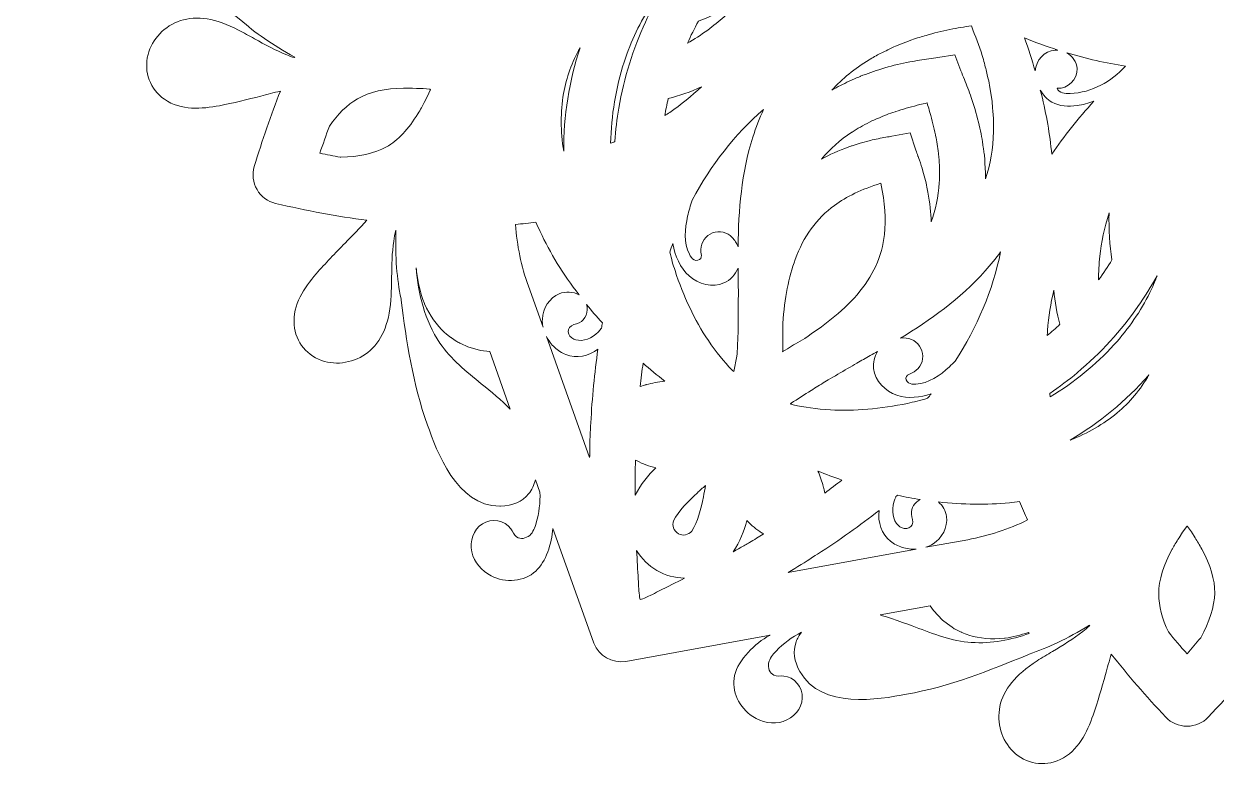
# Model space of a CAD drawing. Header units: millimetres. Extents: x -197 to 1097, y -667 to 136.
# Drawn here: x 610.6 to 808.8, y -234.6 to -111 of the extents above; entities that cross this region are included whole.
import ezdxf

# ---------------------------------------------------------------- set-up
doc = ezdxf.new("R2010")
doc.units = ezdxf.units.MM
doc.header["$MEASUREMENT"] = 0
doc.layers.add('Layer 4', color=7, linetype='Continuous')

msp = doc.modelspace()

# ---------------------------------------------------------------- linework, layer by layer
at = {"layer": 'Layer 4', "lineweight": 0}
for points, knots in [([(995.85, -46.25), (995.85, -46.25), (980.12, -27.73), (980.12, -27.73), (982.43, -29.11), (986.17, -30.16), (988.72, -29.37), (991.25, -28.59), (993, -26), (993.12, -23.36), (993.21, -21.59), (992.6, -19.74), (991.29, -18.55), (989.98, -17.35), (987.93, -16.94), (986.35, -17.75), (984.78, -18.57), (983.94, -20.68), (984.72, -22.27), (984.96, -22.76), (985.34, -23.21), (985.4, -23.75), (985.49, -24.54), (984.85, -25.27), (984.09, -25.51), (983.34, -25.76), (982.52, -25.63), (981.75, -25.44), (980.04, -25.02), (978.42, -24.29), (976.93, -23.35), (978.96, -23.37), (980.74, -22.3), (981.96, -20.24), (985.67, -13.98), (979.37, -6.57), (976.35, -3.01), (971.65, 2.53), (965.98, 7.02), (960.58, 11.16), (960.51, 11.21), (960.43, 11.26), (960.35, 11.3), (958.66, 12.84), (951.97, 17.33), (952, 17.4), (952.24, 17.31), (952.46, 17.23), (952.67, 17.15), (954.53, 16.4), (956.32, 15.41), (958.04, 14.45), (958.91, 13.97), (959.8, 13.47), (960.69, 13.01), (964.46, 11.06), (967.62, 10.55), (970.35, 11.44), (972.97, 12.3), (975.08, 14.51), (975.73, 17.09), (976.47, 19.97), (975.39, 22.89), (973, 24.52), (970.2, 26.43), (966.8, 26.13), (963.85, 25.58), (961.53, 25.15), (959.22, 24.55), (956.98, 23.98), (956.17, 23.77), (955.35, 23.56), (954.52, 23.36), (956.13, 27.41), (957.63, 31.71), (958.97, 36.15), (959.35, 37.42), (959.18, 38.81), (958.51, 39.97), (957.84, 41.14), (956.71, 41.98), (955.43, 42.28), (950.12, 43.53), (944.88, 44.49), (939.83, 45.15), (940.86, 46.26), (941.93, 47.36), (942.98, 48.43), (944.59, 50.07), (946.26, 51.78), (947.79, 53.57), (949.74, 55.85), (951.71, 58.65), (951.45, 62.03), (951.23, 64.92), (949.24, 67.3), (946.38, 68.11), (943.82, 68.83), (940.85, 68.11), (938.8, 66.27), (936.66, 64.35), (935.52, 61.36), (935.33, 57.12), (935.28, 56.12), (935.26, 55.1), (935.25, 54.11), (935.22, 52.13), (935.18, 50.09), (934.9, 48.11), (934.81, 47.5), (934.69, 46.9), (934.53, 46.28), (934.62, 49.42), (934.56, 53.61), (933.68, 57.68), (933.68, 57.77), (933.67, 57.86), (933.66, 57.95), (932.79, 64.69), (931.73, 71.85), (929.28, 78.69), (927.72, 83.07), (924.47, 92.16), (917.26, 92.16), (917.22, 92.16), (917.19, 92.16), (917.16, 92.16), (914.69, 92.13), (912.85, 91.08), (911.87, 89.21), (911.87, 89.21), (911.39, 90.54), (911.39, 90.54), (911.36, 92.17), (911.55, 93.8), (912.01, 95.36), (912.22, 96.12), (912.52, 96.9), (913.11, 97.43), (913.7, 97.95), (914.66, 98.15), (915.29, 97.68), (915.73, 97.36), (915.93, 96.8), (916.24, 96.35), (917.22, 94.87), (919.47, 94.55), (920.97, 95.51), (922.46, 96.46), (923.12, 98.45), (922.74, 100.18), (922.37, 101.91), (921.07, 103.36), (919.49, 104.17), (917.14, 105.38), (914.03, 105.16), (912.09, 103.37), (910.45, 101.85), (909.51, 98.97), (909.27, 96.49), (909.27, 96.49), (903.13, 113.69), (903.13, 113.69), (903.13, 113.69), (902.51, 115.43), (902.51, 115.43), (901.68, 117.54), (899.51, 118.78), (897.22, 118.44), (897.22, 118.44), (873.25, 114.07), (873.25, 114.07), (875.61, 115.36), (878.45, 118.11), (879.05, 120.74), (879.63, 123.32), (878.27, 126.12), (876.04, 127.55), (874.55, 128.51), (872.65, 128.91), (870.96, 128.38), (869.27, 127.84), (867.88, 126.27), (867.8, 124.5), (867.72, 122.73), (869.12, 120.94), (870.89, 120.82), (871.44, 120.79), (872.02, 120.89), (872.52, 120.67), (873.25, 120.36), (873.55, 119.43), (873.39, 118.66), (873.23, 117.88), (872.7, 117.24), (872.15, 116.67), (870.71, 115.17), (868.98, 114), (867.09, 113.12), (867.55, 113.7), (867.9, 114.34), (868.1, 115.01), (868.54, 116.49), (868.3, 118.07), (867.38, 119.69), (863.81, 126.04), (854.25, 124.3), (849.65, 123.46), (842.51, 122.15), (835.78, 119.49), (829.5, 116.88), (829.42, 116.84), (829.34, 116.8), (829.27, 116.76), (826.4, 115.84), (823.47, 114.47), (820.09, 112.48), (820.04, 112.55), (819.99, 112.62), (819.94, 112.69), (820.09, 112.81), (820.22, 112.92), (820.36, 113.03), (821.93, 114.27), (823.69, 115.32), (825.38, 116.33), (826.23, 116.84), (827.1, 117.36), (827.95, 117.91), (831.52, 120.2), (833.55, 122.67), (834.14, 125.49), (834.7, 128.18), (833.84, 131.12), (831.94, 132.97), (829.81, 135.05), (826.75, 135.58), (824.14, 134.32), (821.08, 132.86), (819.64, 129.76), (818.64, 126.92), (817.86, 124.7), (817.21, 122.4), (816.59, 120.18), (816.39, 119.44), (816.18, 118.68), (815.96, 117.92), (813.36, 121.19), (810.5, 124.47), (807.46, 127.71), (806.56, 128.67), (805.27, 129.23), (803.92, 129.23), (802.58, 129.23), (801.29, 128.67), (800.39, 127.71), (796.54, 123.61), (793.01, 119.45), (789.87, 115.33), (789.34, 116.97), (788.88, 118.64), (788.42, 120.27), (787.8, 122.49), (787.16, 124.79), (786.38, 127.01), (785.37, 129.85), (783.94, 132.95), (780.88, 134.41), (778.27, 135.67), (775.21, 135.14), (773.08, 133.06), (771.18, 131.21), (770.31, 128.27), (770.88, 125.57), (771.47, 122.76), (773.49, 120.28), (777.07, 118), (777.92, 117.45), (778.79, 116.93), (779.64, 116.42), (781.33, 115.4), (783.09, 114.35), (784.66, 113.12), (785.13, 112.75), (785.59, 112.34), (786.05, 111.9), (782.17, 114.28), (778.94, 115.83), (775.75, 116.85), (775.68, 116.89), (775.6, 116.93), (775.52, 116.97), (769.24, 119.58), (762.51, 122.24), (755.37, 123.55), (750.77, 124.39), (741.21, 126.13), (737.64, 119.78), (736.36, 117.52), (736.4, 115.32), (737.69, 113.5), (737.69, 113.5), (736.57, 113.71), (736.57, 113.71), (735.13, 114.5), (733.81, 115.48), (732.66, 116.67), (732.11, 117.24), (731.59, 117.88), (731.43, 118.66), (731.27, 119.43), (731.57, 120.36), (732.3, 120.67), (732.8, 120.89), (733.38, 120.79), (733.92, 120.82), (735.69, 120.94), (737.1, 122.73), (737.02, 124.5), (736.94, 126.27), (735.55, 127.84), (733.86, 128.38), (732.17, 128.91), (730.27, 128.51), (728.78, 127.55), (726.55, 126.12), (725.19, 123.32), (725.77, 120.74), (726.27, 118.55), (728.31, 116.29), (730.34, 114.84), (730.34, 114.84), (712.39, 118.12), (712.39, 118.12), (712.39, 118.12), (710.58, 118.45), (710.58, 118.45), (708.33, 118.79), (706.17, 117.53), (705.33, 115.38), (705.33, 115.38), (697.08, 92.29), (697.08, 92.29), (697.08, 92.35), (697.09, 92.4), (697.09, 92.45), (697.15, 95.15), (696.19, 98.98), (694.21, 100.81), (692.27, 102.61), (689.15, 102.83), (686.8, 101.62), (685.23, 100.8), (683.93, 99.36), (683.55, 97.62), (683.17, 95.89), (683.84, 93.91), (685.33, 92.95), (686.82, 91.99), (689.07, 92.32), (690.06, 93.79), (690.36, 94.25), (690.56, 94.8), (691, 95.13), (691.64, 95.6), (692.59, 95.4), (693.18, 94.87), (693.77, 94.34), (694.07, 93.57), (694.29, 92.81), (694.93, 90.59), (695.04, 88.25), (694.75, 85.95), (694.55, 86.79), (694.22, 87.55), (693.76, 88.19), (692.71, 89.64), (691.03, 90.42), (688.9, 90.44), (688.87, 90.44), (688.84, 90.44), (688.81, 90.44), (681.59, 90.44), (678.34, 81.35), (676.78, 76.97), (674.34, 70.13), (673.28, 62.97), (672.4, 56.22), (672.39, 56.13), (672.39, 56.05), (672.39, 55.96), (671.73, 52.93), (671.45, 49.61), (671.51, 45.56), (671.51, 45.56), (671.31, 45.54), (671.31, 45.54), (671.25, 45.84), (671.2, 46.12), (671.16, 46.39), (670.88, 48.36), (670.85, 50.41), (670.82, 52.39), (670.8, 53.37), (670.78, 54.39), (670.74, 55.4), (670.54, 59.64), (669.41, 62.63), (667.27, 64.55), (665.22, 66.38), (662.24, 67.11), (659.68, 66.39), (656.82, 65.58), (654.83, 63.19), (654.61, 60.31), (654.35, 56.92), (656.32, 54.13), (658.27, 51.84), (659.81, 50.05), (661.47, 48.35), (663.08, 46.71), (663.72, 46.06), (664.37, 45.39), (665.02, 44.72), (660.89, 44.09), (656.65, 43.28), (652.42, 42.28), (651.13, 41.98), (650.01, 41.14), (649.34, 39.98), (648.67, 38.81), (648.5, 37.42), (648.88, 36.15), (650.48, 30.85), (652.29, 25.78), (654.26, 21.06), (652.47, 21.44), (650.67, 21.9), (648.92, 22.35), (646.69, 22.92), (644.38, 23.51), (642.06, 23.95), (639.11, 24.5), (635.71, 24.8), (632.91, 22.89), (630.52, 21.25), (629.44, 18.33), (630.18, 15.45), (630.83, 12.88), (632.94, 10.66), (635.56, 9.81), (638.29, 8.91), (641.45, 9.43), (645.22, 11.37), (646.11, 11.84), (647, 12.33), (647.86, 12.81), (649.59, 13.77), (651.38, 14.77), (653.24, 15.51), (653.8, 15.74), (654.38, 15.93), (654.99, 16.1), (650.99, 13.93), (648.03, 11.91), (645.56, 9.66), (645.48, 9.62), (645.41, 9.57), (645.34, 9.52), (639.93, 5.39), (634.26, 0.89), (629.56, -4.64), (626.54, -8.2), (620.24, -15.61), (623.96, -21.88), (624.92, -23.51), (626.19, -24.51), (627.72, -24.86), (628.49, -25.03), (629.32, -25.03), (630.18, -24.85), (630.18, -24.85), (629.19, -26.01), (629.19, -26.01), (627.75, -26.9), (626.19, -27.59), (624.54, -28), (623.78, -28.19), (622.95, -28.31), (622.2, -28.07), (621.45, -27.82), (620.8, -27.09), (620.89, -26.31), (620.95, -25.76), (621.33, -25.32), (621.57, -24.83), (622.36, -23.23), (621.52, -21.12), (619.94, -20.31), (618.36, -19.49), (616.31, -19.91), (615, -21.1), (613.69, -22.3), (613.09, -24.15), (613.17, -25.92), (613.3, -28.56), (615.04, -31.15), (617.57, -31.93), (619.74, -32.6), (622.78, -31.93), (625.06, -30.87), (625.06, -30.87), (613.19, -44.85), (613.19, -44.85), (613.19, -44.85), (612, -46.25), (612, -46.25), (610.58, -48.03), (610.59, -50.53), (612.03, -52.33), (612.03, -52.33), (627.91, -71.03), (627.91, -71.03), (627.85, -70.99), (627.79, -70.95), (627.72, -70.91), (625.42, -69.51), (621.62, -68.43), (619.05, -69.23), (616.52, -70.01), (614.77, -72.6), (614.65, -75.24), (614.56, -77.01), (615.17, -78.86), (616.48, -80.05), (617.79, -81.25), (619.84, -81.66), (621.41, -80.85), (622.99, -80.03), (623.83, -77.92), (623.05, -76.33), (622.81, -75.84), (622.43, -75.39), (622.37, -74.85), (622.28, -74.06), (622.92, -73.33), (623.68, -73.09), (624.43, -72.84), (625.25, -72.97), (626.02, -73.16), (628.13, -73.68), (630.1, -74.67), (631.86, -75.95), (631.26, -75.76), (630.65, -75.65), (630.04, -75.65), (628.59, -75.62), (626.54, -76.15), (625, -78.75), (621.29, -85.02), (627.58, -92.43), (630.61, -95.99), (635.31, -101.53), (640.98, -106.02), (646.38, -110.15), (646.45, -110.21), (646.52, -110.25), (646.6, -110.3), (648.98, -112.45), (651.86, -114.44), (655.6, -116.5), (655.59, -116.53), (655.57, -116.56), (655.56, -116.59), (655.12, -116.46), (654.69, -116.31), (654.28, -116.14), (652.43, -115.4), (650.64, -114.41), (648.91, -113.45), (648.05, -112.97), (647.16, -112.47), (646.26, -112.01), (642.5, -110.06), (639.34, -109.55), (636.61, -110.44), (633.99, -111.3), (631.88, -113.51), (631.22, -116.09), (630.49, -118.97), (631.56, -121.88), (633.95, -123.52), (636.75, -125.43), (640.15, -125.13), (643.11, -124.58), (645.43, -124.15), (647.74, -123.55), (649.97, -122.98), (651.04, -122.71), (652.13, -122.42), (653.22, -122.16), (651.65, -126.14), (650.2, -130.35), (648.88, -134.7), (648.5, -135.97), (648.67, -137.36), (649.34, -138.52), (650.01, -139.69), (651.13, -140.53), (652.42, -140.83), (657.58, -142.04), (662.67, -142.98), (667.59, -143.64), (666.42, -144.93), (665.18, -146.2), (663.98, -147.43), (662.37, -149.07), (660.7, -150.77), (659.17, -152.56), (657.21, -154.85), (655.25, -157.64), (655.51, -161.03), (655.73, -163.91), (657.72, -166.3), (660.58, -167.11), (663.13, -167.83), (666.11, -167.1), (668.16, -165.27), (670.3, -163.35), (671.43, -160.36), (671.63, -156.12), (671.68, -155.11), (671.69, -154.09), (671.71, -153.11), (671.74, -151.13), (671.77, -149.08), (672.06, -147.11), (672.14, -146.51), (672.26, -145.91), (672.42, -145.29), (672.3, -149.84), (672.57, -153.41), (673.28, -156.68), (673.28, -156.77), (673.28, -156.86), (673.29, -156.94), (674.17, -163.69), (675.23, -170.85), (677.67, -177.69), (679.24, -182.07), (682.48, -191.16), (689.7, -191.16), (689.73, -191.16), (689.76, -191.16), (689.8, -191.16), (691.81, -191.14), (693.43, -190.43), (694.48, -189.13), (695.01, -188.47), (695.4, -187.67), (695.62, -186.77), (695.62, -186.77), (696.37, -188.84), (696.37, -188.84), (696.42, -190.57), (696.24, -192.3), (695.76, -193.96), (695.55, -194.72), (695.25, -195.5), (694.66, -196.03), (694.07, -196.55), (693.11, -196.75), (692.48, -196.28), (692.04, -195.96), (691.84, -195.4), (691.53, -194.95), (690.55, -193.47), (688.3, -193.15), (686.8, -194.11), (685.31, -195.06), (684.65, -197.04), (685.02, -198.78), (685.4, -200.51), (686.7, -201.96), (688.28, -202.77), (690.63, -203.98), (693.74, -203.76), (695.68, -201.97), (697.37, -200.41), (698.31, -197.4), (698.52, -194.87), (698.52, -194.87), (704.72, -212.24), (704.72, -212.24), (704.72, -212.24), (705.34, -213.98), (705.34, -213.98), (706.18, -216.1), (708.34, -217.34), (710.63, -216.99), (710.63, -216.99), (734.63, -212.61), (734.63, -212.61), (734.59, -212.63), (734.56, -212.65), (734.52, -212.66), (732.16, -213.96), (729.32, -216.71), (728.72, -219.34), (728.14, -221.92), (729.5, -224.72), (731.73, -226.15), (733.22, -227.11), (735.12, -227.51), (736.81, -226.97), (738.5, -226.44), (739.89, -224.87), (739.97, -223.1), (740.05, -221.33), (738.65, -219.54), (736.88, -219.42), (736.33, -219.39), (735.75, -219.49), (735.25, -219.27), (734.52, -218.96), (734.22, -218.03), (734.38, -217.26), (734.54, -216.48), (735.07, -215.84), (735.61, -215.27), (736.84, -213.99), (738.28, -212.95), (739.85, -212.13), (739.46, -212.63), (739.15, -213.17), (738.95, -213.74), (738.39, -215.3), (738.6, -216.96), (739.58, -218.69), (743.15, -225.04), (752.71, -223.29), (757.31, -222.46), (764.45, -221.15), (771.18, -218.49), (777.46, -215.88), (777.54, -215.84), (777.62, -215.8), (777.69, -215.76), (780.79, -214.76), (783.99, -213.23), (787.71, -210.97), (787.73, -210.99), (787.74, -211.01), (787.75, -211.03), (787.37, -211.39), (786.99, -211.72), (786.6, -212.03), (785.03, -213.26), (783.27, -214.31), (781.57, -215.33), (780.73, -215.84), (779.85, -216.36), (779, -216.9), (775.43, -219.19), (773.41, -221.67), (772.82, -224.48), (772.25, -227.18), (773.11, -230.12), (775.02, -231.97), (777.15, -234.04), (780.21, -234.57), (782.82, -233.32), (785.87, -231.85), (787.31, -228.76), (788.31, -225.92), (789.1, -223.7), (789.74, -221.4), (790.36, -219.18), (790.67, -218.06), (791, -216.91), (791.33, -215.77), (794.09, -219.27), (797.13, -222.79), (800.38, -226.26), (801.29, -227.22), (802.58, -227.77), (803.92, -227.77), (805.27, -227.77), (806.56, -227.22), (807.46, -226.26), (811.01, -222.48), (814.29, -218.64), (817.25, -214.83), (817.71, -216.31), (818.13, -217.81), (818.53, -219.27), (819.15, -221.49), (819.8, -223.79), (820.58, -226.01), (821.58, -228.84), (823.02, -231.94), (826.08, -233.41), (827.02, -233.86), (828.02, -234.08), (829.01, -234.08), (830.77, -234.08), (832.52, -233.39), (833.88, -232.06), (835.78, -230.21), (836.64, -227.27), (836.08, -224.57), (835.49, -221.76), (833.46, -219.28), (829.89, -216.99), (829.04, -216.45), (828.17, -215.93), (827.32, -215.42), (825.62, -214.4), (823.87, -213.35), (822.3, -212.12), (821.81, -211.74), (821.35, -211.33), (820.89, -210.88), (823.57, -212.53), (827.24, -214.57), (831.2, -215.84), (831.28, -215.89), (831.36, -215.93), (831.44, -215.96), (837.72, -218.58), (844.44, -221.24), (851.59, -222.54), (856.18, -223.38), (865.75, -225.13), (869.32, -218.78), (870.27, -217.09), (870.49, -215.46), (869.98, -213.93), (869.73, -213.16), (869.28, -212.43), (868.67, -211.78), (868.67, -211.78), (871.01, -212.21), (871.01, -212.21), (872.52, -213.02), (873.91, -214.03), (875.11, -215.27), (875.65, -215.84), (876.18, -216.48), (876.34, -217.26), (876.5, -218.03), (876.2, -218.96), (875.47, -219.27), (874.97, -219.49), (874.39, -219.39), (873.85, -219.42), (872.07, -219.54), (870.67, -221.33), (870.75, -223.1), (870.83, -224.87), (872.22, -226.44), (873.91, -226.97), (875.6, -227.51), (877.5, -227.11), (878.99, -226.15), (881.22, -224.72), (882.58, -221.92), (882, -219.34), (881.49, -217.11), (879.37, -214.8), (877.3, -213.35), (877.3, -213.35), (895.46, -216.67), (895.46, -216.67), (895.46, -216.67), (897.27, -217), (897.27, -217), (899.52, -217.33), (901.68, -216.08), (902.52, -213.93), (902.52, -213.93), (910.68, -191.08), (910.68, -191.08), (910.63, -193.78), (911.59, -197.59), (913.56, -199.41), (915.5, -201.21), (918.61, -201.43), (920.97, -200.22), (922.54, -199.4), (923.84, -197.96), (924.22, -196.22), (924.6, -194.49), (923.93, -192.51), (922.44, -191.55), (920.95, -190.59), (918.7, -190.92), (917.71, -192.39), (917.41, -192.85), (917.21, -193.4), (916.77, -193.73), (916.13, -194.2), (915.18, -194), (914.59, -193.47), (914, -192.94), (913.7, -192.17), (913.48, -191.41), (913.04, -189.87), (912.85, -188.28), (912.87, -186.68), (913.87, -188.42), (915.66, -189.41), (918.05, -189.44), (918.08, -189.44), (918.12, -189.44), (918.15, -189.44), (925.36, -189.44), (928.61, -180.34), (930.18, -175.96), (932.62, -169.12), (933.68, -161.97), (934.55, -155.22), (934.57, -155.13), (934.57, -155.05), (934.57, -154.96), (935.24, -151.85), (935.52, -148.41), (935.44, -144.2), (935.48, -144.19), (935.53, -144.19), (935.57, -144.18), (935.66, -144.6), (935.74, -144.99), (935.79, -145.38), (936.08, -147.36), (936.11, -149.4), (936.14, -151.38), (936.16, -152.37), (936.17, -153.39), (936.22, -154.4), (936.42, -158.63), (937.55, -161.63), (939.69, -163.54), (941.74, -165.38), (944.72, -166.1), (947.27, -165.38), (950.13, -164.58), (952.12, -162.19), (952.34, -159.3), (952.6, -155.92), (950.64, -153.13), (948.68, -150.84), (947.15, -149.05), (945.48, -147.35), (943.87, -145.7), (943.15, -144.96), (942.41, -144.21), (941.68, -143.44), (946.14, -142.8), (950.76, -141.93), (955.43, -140.83), (956.72, -140.53), (957.84, -139.69), (958.51, -138.52), (959.18, -137.36), (959.35, -135.97), (958.97, -134.7), (957.45, -129.67), (955.74, -124.84), (953.88, -120.32), (955.28, -120.64), (956.67, -121), (958.03, -121.35), (960.27, -121.92), (962.57, -122.51), (964.89, -122.94), (967.85, -123.49), (971.25, -123.8), (974.05, -121.88), (976.44, -120.25), (977.51, -117.33), (976.78, -114.45), (976.13, -111.88), (974.01, -109.66), (971.39, -108.8), (968.67, -107.91), (965.51, -108.42), (961.74, -110.37), (960.84, -110.84), (959.95, -111.33), (959.09, -111.81), (957.36, -112.77), (955.57, -113.77), (953.72, -114.51), (953.16, -114.73), (952.57, -114.93), (951.95, -115.1), (955.92, -112.95), (958.95, -110.89), (961.4, -108.66), (961.48, -108.62), (961.55, -108.57), (961.62, -108.52), (967.02, -104.39), (972.69, -99.89), (977.39, -94.36), (980.42, -90.8), (986.71, -83.39), (983, -77.12), (981.66, -74.86), (979.66, -73.8), (977.37, -74.05), (977.37, -74.05), (978.66, -72.54), (978.66, -72.54), (980.08, -71.67), (981.61, -71), (983.23, -70.6), (983.99, -70.41), (984.82, -70.29), (985.57, -70.53), (986.32, -70.78), (986.97, -71.51), (986.88, -72.29), (986.82, -72.84), (986.44, -73.28), (986.2, -73.77), (985.41, -75.37), (986.25, -77.48), (987.83, -78.29), (989.41, -79.11), (991.46, -78.69), (992.77, -77.5), (994.08, -76.3), (994.68, -74.45), (994.6, -72.68), (994.47, -70.04), (992.72, -67.45), (990.2, -66.67), (988.05, -66.01), (985.04, -66.65), (982.77, -67.7), (982.77, -67.7), (994.66, -53.7), (994.66, -53.7), (994.66, -53.7), (995.85, -52.3), (995.85, -52.3), (997.27, -50.52), (997.27, -48.03), (995.85, -46.25)], [0, 0, 0, 0, 1, 1, 1, 2, 2, 2, 3, 3, 3, 4, 4, 4, 5, 5, 5, 6, 6, 6, 7, 7, 7, 8, 8, 8, 9, 9, 9, 10, 10, 10, 11, 11, 11, 12, 12, 12, 13, 13, 13, 14, 14, 14, 15, 15, 15, 16, 16, 16, 17, 17, 17, 18, 18, 18, 19, 19, 19, 20, 20, 20, 21, 21, 21, 22, 22, 22, 23, 23, 23, 24, 24, 24, 25, 25, 25, 26, 26, 26, 27, 27, 27, 28, 28, 28, 29, 29, 29, 30, 30, 30, 31, 31, 31, 32, 32, 32, 33, 33, 33, 34, 34, 34, 35, 35, 35, 36, 36, 36, 37, 37, 37, 38, 38, 38, 39, 39, 39, 40, 40, 40, 41, 41, 41, 42, 42, 42, 43, 43, 43, 44, 44, 44, 45, 45, 45, 46, 46, 46, 47, 47, 47, 48, 48, 48, 49, 49, 49, 50, 50, 50, 51, 51, 51, 52, 52, 52, 53, 53, 53, 54, 54, 54, 55, 55, 55, 56, 56, 56, 57, 57, 57, 58, 58, 58, 59, 59, 59, 60, 60, 60, 61, 61, 61, 62, 62, 62, 63, 63, 63, 64, 64, 64, 65, 65, 65, 66, 66, 66, 67, 67, 67, 68, 68, 68, 69, 69, 69, 70, 70, 70, 71, 71, 71, 72, 72, 72, 73, 73, 73, 74, 74, 74, 75, 75, 75, 76, 76, 76, 77, 77, 77, 78, 78, 78, 79, 79, 79, 80, 80, 80, 81, 81, 81, 82, 82, 82, 83, 83, 83, 84, 84, 84, 85, 85, 85, 86, 86, 86, 87, 87, 87, 88, 88, 88, 89, 89, 89, 90, 90, 90, 91, 91, 91, 92, 92, 92, 93, 93, 93, 94, 94, 94, 95, 95, 95, 96, 96, 96, 97, 97, 97, 98, 98, 98, 99, 99, 99, 100, 100, 100, 101, 101, 101, 102, 102, 102, 103, 103, 103, 104, 104, 104, 105, 105, 105, 106, 106, 106, 107, 107, 107, 108, 108, 108, 109, 109, 109, 110, 110, 110, 111, 111, 111, 112, 112, 112, 113, 113, 113, 114, 114, 114, 115, 115, 115, 116, 116, 116, 117, 117, 117, 118, 118, 118, 119, 119, 119, 120, 120, 120, 121, 121, 121, 122, 122, 122, 123, 123, 123, 124, 124, 124, 125, 125, 125, 126, 126, 126, 127, 127, 127, 128, 128, 128, 129, 129, 129, 130, 130, 130, 131, 131, 131, 132, 132, 132, 133, 133, 133, 134, 134, 134, 135, 135, 135, 136, 136, 136, 137, 137, 137, 138, 138, 138, 139, 139, 139, 140, 140, 140, 141, 141, 141, 142, 142, 142, 143, 143, 143, 144, 144, 144, 145, 145, 145, 146, 146, 146, 147, 147, 147, 148, 148, 148, 149, 149, 149, 150, 150, 150, 151, 151, 151, 152, 152, 152, 153, 153, 153, 154, 154, 154, 155, 155, 155, 156, 156, 156, 157, 157, 157, 158, 158, 158, 159, 159, 159, 160, 160, 160, 161, 161, 161, 162, 162, 162, 163, 163, 163, 164, 164, 164, 165, 165, 165, 166, 166, 166, 167, 167, 167, 168, 168, 168, 169, 169, 169, 170, 170, 170, 171, 171, 171, 172, 172, 172, 173, 173, 173, 174, 174, 174, 175, 175, 175, 176, 176, 176, 177, 177, 177, 178, 178, 178, 179, 179, 179, 180, 180, 180, 181, 181, 181, 182, 182, 182, 183, 183, 183, 184, 184, 184, 185, 185, 185, 186, 186, 186, 187, 187, 187, 188, 188, 188, 189, 189, 189, 190, 190, 190, 191, 191, 191, 192, 192, 192, 193, 193, 193, 194, 194, 194, 195, 195, 195, 196, 196, 196, 197, 197, 197, 198, 198, 198, 199, 199, 199, 200, 200, 200, 201, 201, 201, 202, 202, 202, 203, 203, 203, 204, 204, 204, 205, 205, 205, 206, 206, 206, 207, 207, 207, 208, 208, 208, 209, 209, 209, 210, 210, 210, 211, 211, 211, 212, 212, 212, 213, 213, 213, 214, 214, 214, 215, 215, 215, 216, 216, 216, 217, 217, 217, 218, 218, 218, 219, 219, 219, 220, 220, 220, 221, 221, 221, 222, 222, 222, 223, 223, 223, 224, 224, 224, 225, 225, 225, 226, 226, 226, 227, 227, 227, 228, 228, 228, 229, 229, 229, 230, 230, 230, 231, 231, 231, 232, 232, 232, 233, 233, 233, 234, 234, 234, 235, 235, 235, 236, 236, 236, 237, 237, 237, 238, 238, 238, 239, 239, 239, 240, 240, 240, 241, 241, 241, 242, 242, 242, 243, 243, 243, 244, 244, 244, 245, 245, 245, 246, 246, 246, 247, 247, 247, 248, 248, 248, 249, 249, 249, 250, 250, 250, 251, 251, 251, 252, 252, 252, 253, 253, 253, 254, 254, 254, 255, 255, 255, 256, 256, 256, 257, 257, 257, 258, 258, 258, 259, 259, 259, 260, 260, 260, 261, 261, 261, 262, 262, 262, 263, 263, 263, 264, 264, 264, 265, 265, 265, 266, 266, 266, 267, 267, 267, 268, 268, 268, 269, 269, 269, 270, 270, 270, 271, 271, 271, 272, 272, 272, 273, 273, 273, 274, 274, 274, 275, 275, 275, 276, 276, 276, 277, 277, 277, 278, 278, 278, 279, 279, 279, 280, 280, 280, 281, 281, 281, 282, 282, 282, 283, 283, 283, 284, 284, 284, 285, 285, 285, 286, 286, 286, 287, 287, 287, 288, 288, 288, 289, 289, 289, 290, 290, 290, 291, 291, 291, 292, 292, 292, 293, 293, 293, 294, 294, 294, 295, 295, 295, 296, 296, 296, 297, 297, 297, 298, 298, 298, 299, 299, 299, 300, 300, 300, 301, 301, 301, 302, 302, 302, 303, 303, 303, 304, 304, 304, 305, 305, 305, 306, 306, 306, 307, 307, 307, 308, 308, 308, 309, 309, 309, 310, 310, 310, 311, 311, 311, 312, 312, 312, 313, 313, 313, 314, 314, 314, 315, 315, 315, 316, 316, 316, 317, 317, 317, 318, 318, 318, 319, 319, 319, 320, 320, 320, 321, 321, 321, 322, 322, 322, 323, 323, 323, 324, 324, 324, 325, 325, 325, 326, 326, 326, 327, 327, 327, 328, 328, 328, 329, 329, 329, 330, 330, 330, 331, 331, 331, 332, 332, 332, 333, 333, 333, 334, 334, 334, 335, 335, 335, 336, 336, 336, 337, 337, 337, 338, 338, 338, 339, 339, 339, 340, 340, 340, 341, 341, 341, 342, 342, 342, 343, 343, 343, 344, 344, 344, 345, 345, 345, 346, 346, 346, 347, 347, 347, 348, 348, 348, 349, 349, 349, 350, 350, 350, 350]), ([(709.46, -124.97), (709.16, -126.76), (708.94, -128.64), (708.81, -130.56), (708.58, -130.66), (708.35, -130.75), (708.12, -130.84), (708.21, -126.23), (708.98, -121.58), (710.36, -117.34), (710.36, -117.34), (710.36, -117.34), (710.36, -117.34), (711.5, -113.82), (713.03, -110.61), (714.92, -107.79), (715.45, -106.98), (716.04, -106.19), (716.72, -105.36), (715.68, -107.12), (714.73, -108.91), (713.9, -110.71), (711.83, -115.13), (710.34, -119.93), (709.46, -124.97)], [0, 0, 0, 0, 1, 1, 1, 2, 2, 2, 3, 3, 3, 4, 4, 4, 5, 5, 5, 6, 6, 6, 7, 7, 7, 8, 8, 8, 8]), ([(720.88, -114.19), (721.44, -112.96), (722.05, -111.74), (722.7, -110.55), (724.97, -109.68), (727.28, -108.54), (729.58, -107.16), (727.87, -109.05), (726.11, -110.65), (724.26, -112), (723.13, -112.82), (722, -113.55), (720.88, -114.19)], [0, 0, 0, 0, 1, 1, 1, 2, 2, 2, 3, 3, 3, 4, 4, 4, 4]), ([(771.75, -128.58), (771.75, -128.58), (771.74, -128.9), (771.74, -128.9), (771.68, -131.68), (771.24, -134.32), (770.43, -136.77), (770.44, -135.66), (770.36, -134.59), (770.29, -133.55), (770.29, -133.55), (770.29, -133.55), (770.29, -133.55), (770.29, -133.55), (770.24, -132.8), (770.24, -132.8), (770.24, -132.8), (770.21, -132.56), (770.21, -132.56), (770.16, -132.25), (770.12, -131.95), (770.07, -131.62), (770.07, -131.62), (770.05, -131.51), (770.05, -131.51), (769.88, -130.33), (769.7, -129.11), (769.37, -127.84), (769.07, -126.38), (768.64, -125.04), (768.21, -123.73), (768.21, -123.73), (768.04, -123.21), (768.04, -123.21), (767.71, -122.15), (767.3, -121.17), (766.91, -120.2), (766.71, -119.73), (766.52, -119.26), (766.34, -118.79), (766.34, -118.79), (765.33, -116.13), (765.33, -116.13), (765.33, -116.13), (762.52, -116.58), (762.52, -116.58), (762.04, -116.65), (761.55, -116.72), (760.99, -116.8), (759.97, -116.93), (758.92, -117.08), (757.85, -117.31), (757.85, -117.31), (757.3, -117.42), (757.3, -117.42), (755.97, -117.7), (754.58, -117.99), (753.17, -118.46), (751.9, -118.81), (750.75, -119.26), (749.64, -119.7), (749.64, -119.7), (749.58, -119.73), (749.58, -119.73), (749.27, -119.85), (748.96, -119.97), (748.65, -120.09), (748.65, -120.09), (747.74, -120.52), (747.74, -120.52), (746.79, -120.98), (745.82, -121.45), (744.89, -122), (746.61, -120.1), (748.68, -118.41), (751.07, -116.98), (751.07, -116.98), (751.27, -116.85), (751.27, -116.85), (751.92, -116.46), (752.54, -116.08), (753.18, -115.79), (753.5, -115.64), (753.81, -115.49), (754.17, -115.31), (754.65, -115.07), (755.11, -114.84), (755.47, -114.69), (755.47, -114.69), (758.19, -113.64), (758.19, -113.64), (758.54, -113.49), (759, -113.36), (759.48, -113.22), (759.85, -113.12), (760.21, -113.02), (760.58, -112.9), (761.81, -112.49), (763.11, -112.2), (764.51, -111.89), (765.77, -111.67), (766.95, -111.48), (768.08, -111.31), (768.75, -113), (769.36, -114.66), (769.88, -116.23), (770.17, -117.2), (770.37, -117.94), (770.52, -118.64), (770.59, -119.01), (770.69, -119.37), (770.78, -119.74), (770.91, -120.23), (771.02, -120.69), (771.09, -121.19), (771.09, -121.19), (771.51, -123.87), (771.51, -123.87), (771.58, -124.34), (771.61, -124.86), (771.64, -125.42), (771.66, -125.77), (771.69, -126.13), (771.73, -126.57), (771.79, -127.16), (771.77, -127.85), (771.75, -128.58)], [0, 0, 0, 0, 1, 1, 1, 2, 2, 2, 3, 3, 3, 4, 4, 4, 5, 5, 5, 6, 6, 6, 7, 7, 7, 8, 8, 8, 9, 9, 9, 10, 10, 10, 11, 11, 11, 12, 12, 12, 13, 13, 13, 14, 14, 14, 15, 15, 15, 16, 16, 16, 17, 17, 17, 18, 18, 18, 19, 19, 19, 20, 20, 20, 21, 21, 21, 22, 22, 22, 23, 23, 23, 24, 24, 24, 25, 25, 25, 26, 26, 26, 27, 27, 27, 28, 28, 28, 29, 29, 29, 30, 30, 30, 31, 31, 31, 32, 32, 32, 33, 33, 33, 34, 34, 34, 35, 35, 35, 36, 36, 36, 37, 37, 37, 38, 38, 38, 39, 39, 39, 40, 40, 40, 41, 41, 41, 42, 42, 42, 42]), ([(703.05, -114.95), (701.21, -120.43), (700.27, -126.34), (700.31, -132.14), (699.78, -128.82), (699.77, -125.61), (700.29, -122.58), (700.76, -119.87), (701.69, -117.3), (703.05, -114.95)], [0, 0, 0, 0, 1, 1, 1, 2, 2, 2, 3, 3, 3, 3]), ([(776.9, -113.29), (778.7, -114.04), (780.55, -114.72), (782.43, -115.33), (782.28, -115.32), (782.14, -115.32), (781.99, -115.33), (780.25, -115.47), (778.78, -117.07), (778.68, -118.81), (778.15, -116.99), (777.56, -115.15), (776.9, -113.29)], [0, 0, 0, 0, 1, 1, 1, 2, 2, 2, 3, 3, 3, 4, 4, 4, 4]), ([(785.64, -118.4), (785.57, -117.31), (784.87, -116.35), (783.94, -115.8), (787.15, -116.76), (790.43, -117.51), (793.71, -118), (791.32, -120.62), (788.15, -122.37), (784.49, -122.57), (783.66, -122.62), (782.64, -122.47), (782.33, -121.69), (784.09, -121.86), (785.75, -120.16), (785.64, -118.4)], [0, 0, 0, 0, 1, 1, 1, 2, 2, 2, 3, 3, 3, 4, 4, 4, 5, 5, 5, 5]), ([(670.84, -131.45), (668.82, -132.53), (666.27, -133.1), (663.27, -133.14), (663.27, -133.14), (663.17, -133.14), (663.17, -133.14), (662.07, -132.95), (660.93, -132.73), (659.78, -132.5), (660.29, -130.98), (660.83, -129.47), (661.37, -128.01), (662.72, -126.02), (664.34, -124.44), (666.05, -123.44), (668.08, -122.3), (670.65, -121.7), (673.7, -121.66), (674.28, -121.64), (674.93, -121.65), (675.83, -121.7), (675.83, -121.7), (676.94, -121.75), (676.94, -121.75), (676.94, -121.75), (678.09, -121.86), (678.09, -121.86), (678.12, -121.87), (678.16, -121.87), (678.19, -121.87), (678.17, -121.91), (678.15, -121.95), (678.13, -121.99), (678.13, -121.99), (677.68, -123.01), (677.68, -123.01), (677.68, -123.01), (677.14, -124.03), (677.14, -124.03), (676.84, -124.62), (676.51, -125.25), (676.07, -125.93), (674.54, -128.47), (672.77, -130.33), (670.84, -131.45)], [0, 0, 0, 0, 1, 1, 1, 2, 2, 2, 3, 3, 3, 4, 4, 4, 5, 5, 5, 6, 6, 6, 7, 7, 7, 8, 8, 8, 9, 9, 9, 10, 10, 10, 11, 11, 11, 12, 12, 12, 13, 13, 13, 14, 14, 14, 15, 15, 15, 15]), ([(717.1, -126.24), (717.27, -125.31), (717.47, -124.35), (717.7, -123.39), (719.54, -122.94), (721.38, -122.29), (723.24, -121.42), (721.57, -122.99), (719.8, -124.41), (717.94, -125.69), (717.67, -125.87), (717.39, -126.06), (717.1, -126.24)], [0, 0, 0, 0, 1, 1, 1, 2, 2, 2, 3, 3, 3, 4, 4, 4, 4]), ([(779.53, -121.98), (780, -122.81), (780.64, -123.53), (781.46, -123.99), (782.71, -124.71), (784.23, -124.76), (785.66, -124.56), (786.61, -124.42), (787.54, -124.18), (788.44, -123.84), (785.82, -126.71), (783.48, -129.65), (781.44, -132.64), (781.12, -129.34), (780.54, -126.01), (779.73, -122.73), (779.67, -122.48), (779.6, -122.23), (779.53, -121.98)], [0, 0, 0, 0, 1, 1, 1, 2, 2, 2, 3, 3, 3, 4, 4, 4, 5, 5, 5, 6, 6, 6, 6]), ([(748.22, -129), (748.22, -129), (748.25, -128.98), (748.25, -128.98), (749.1, -128.39), (750.1, -127.87), (751.16, -127.32), (751.16, -127.32), (751.63, -127.07), (751.63, -127.07), (751.94, -126.95), (752.24, -126.82), (752.54, -126.69), (753.51, -126.28), (754.42, -125.89), (755.39, -125.6), (755.39, -125.6), (755.51, -125.56), (755.51, -125.56), (756.62, -125.16), (757.81, -124.85), (759.09, -124.52), (759.09, -124.52), (759.51, -124.41), (759.51, -124.41), (759.87, -124.32), (760.25, -124.23), (760.71, -124.13), (760.83, -124.5), (760.96, -124.9), (761.07, -125.3), (761.07, -125.3), (761.19, -125.74), (761.19, -125.74), (761.54, -127), (761.87, -128.18), (762.1, -129.43), (762.1, -129.43), (762.13, -129.56), (762.13, -129.56), (762.35, -130.46), (762.47, -131.45), (762.6, -132.51), (762.64, -132.83), (762.67, -133.15), (762.72, -133.46), (762.72, -133.46), (762.74, -134.02), (762.74, -134.02), (762.8, -135.19), (762.85, -136.3), (762.75, -137.41), (762.61, -139.71), (762.16, -141.89), (761.39, -143.91), (761.35, -142.39), (761.17, -140.77), (760.85, -138.96), (760.85, -138.96), (760.85, -138.94), (760.85, -138.94), (760.82, -138.78), (760.79, -138.63), (760.75, -138.43), (760.68, -138.05), (760.6, -137.58), (760.46, -137.04), (760.46, -137.04), (760.02, -135.45), (760.02, -135.45), (759.85, -134.81), (759.65, -134.21), (759.44, -133.63), (759.44, -133.63), (759.44, -133.63), (759.44, -133.63), (759.44, -133.63), (759.34, -133.36), (759.34, -133.36), (759.3, -133.24), (759.26, -133.13), (759.21, -133.01), (759.21, -133.01), (759.19, -132.96), (759.19, -132.96), (759.08, -132.63), (758.96, -132.31), (758.85, -131.99), (758.85, -131.99), (757.88, -129.07), (757.88, -129.07), (757.88, -129.07), (754.86, -129.66), (754.86, -129.66), (754.56, -129.72), (754.24, -129.77), (753.87, -129.83), (753.03, -129.98), (752.15, -130.13), (751.29, -130.37), (751.29, -130.37), (749.6, -130.81), (749.6, -130.81), (749.11, -130.94), (748.69, -131.09), (748.27, -131.24), (748.11, -131.3), (747.95, -131.36), (747.71, -131.44), (745.98, -132.07), (744.5, -132.73), (743.18, -133.45), (744.56, -131.78), (746.25, -130.28), (748.22, -129)], [0, 0, 0, 0, 1, 1, 1, 2, 2, 2, 3, 3, 3, 4, 4, 4, 5, 5, 5, 6, 6, 6, 7, 7, 7, 8, 8, 8, 9, 9, 9, 10, 10, 10, 11, 11, 11, 12, 12, 12, 13, 13, 13, 14, 14, 14, 15, 15, 15, 16, 16, 16, 17, 17, 17, 18, 18, 18, 19, 19, 19, 20, 20, 20, 21, 21, 21, 22, 22, 22, 23, 23, 23, 24, 24, 24, 25, 25, 25, 26, 26, 26, 27, 27, 27, 28, 28, 28, 29, 29, 29, 30, 30, 30, 31, 31, 31, 32, 32, 32, 33, 33, 33, 34, 34, 34, 35, 35, 35, 36, 36, 36, 37, 37, 37, 38, 38, 38, 38]), ([(723.13, -148.95), (723.18, -149.29), (723.27, -149.66), (723.1, -149.97), (722.9, -150.32), (722.37, -150.39), (722, -150.21), (721.63, -150.03), (721.39, -149.66), (721.21, -149.29), (720.25, -147.36), (720.44, -145.06), (720.92, -142.96), (721.12, -142.06), (721.38, -141.17), (721.68, -140.29), (724.75, -134.47), (728.76, -129.36), (733.53, -125.23), (732.86, -126.68), (732.27, -128.2), (731.76, -129.8), (729.87, -135.82), (729.38, -141.89), (729.3, -148.06), (729.24, -147.9), (729.17, -147.74), (729.09, -147.58), (728.82, -147.06), (728.47, -146.56), (728.01, -146.19), (727.08, -145.45), (725.69, -145.35), (724.65, -145.93), (723.61, -146.52), (722.98, -147.76), (723.13, -148.95)], [0, 0, 0, 0, 1, 1, 1, 2, 2, 2, 3, 3, 3, 4, 4, 4, 5, 5, 5, 6, 6, 6, 7, 7, 7, 8, 8, 8, 9, 9, 9, 10, 10, 10, 11, 11, 11, 12, 12, 12, 12]), ([(737.12, -165.23), (736.99, -165.31), (736.85, -165.4), (736.71, -165.49), (736.72, -165.38), (736.72, -165.28), (736.72, -165.17), (736.72, -165.17), (736.74, -164.54), (736.74, -164.54), (736.76, -163.19), (736.74, -161.83), (736.73, -160.79), (737.06, -156.5), (737.72, -153.12), (738.81, -150.14), (740.13, -146.4), (742.38, -143.31), (745.32, -141.18), (747.3, -139.7), (749.82, -138.48), (753.01, -137.48), (753.74, -140.73), (753.93, -143.46), (753.62, -146.02), (753.24, -149.6), (751.67, -153.05), (749.08, -156.01), (746.49, -158.99), (743.24, -161.35), (740.39, -163.28), (739.3, -163.9), (738.38, -164.45), (737.49, -164.99), (737.49, -164.99), (737.12, -165.23), (737.12, -165.23)], [0, 0, 0, 0, 1, 1, 1, 2, 2, 2, 3, 3, 3, 4, 4, 4, 5, 5, 5, 6, 6, 6, 7, 7, 7, 8, 8, 8, 9, 9, 9, 10, 10, 10, 11, 11, 11, 12, 12, 12, 12]), ([(791.45, -150.21), (790.75, -151.35), (790.01, -152.46), (789.23, -153.55), (789.22, -152.28), (789.29, -150.97), (789.43, -149.62), (789.67, -147.3), (790.18, -144.91), (790.97, -142.4), (790.9, -145.22), (791.06, -147.79), (791.45, -150.21)], [0, 0, 0, 0, 1, 1, 1, 2, 2, 2, 3, 3, 3, 4, 4, 4, 4]), ([(694.44, -154.58), (693.26, -151.28), (692.54, -147.84), (692.3, -144.33), (693.45, -144.23), (694.59, -144.09), (695.7, -143.94), (695.92, -144.46), (696.15, -144.97), (696.39, -145.49), (698.06, -149.08), (700.2, -152.57), (702.86, -156.04), (701.89, -155.48), (700.62, -155.42), (699.57, -155.86), (697.93, -156.55), (696.85, -158.29), (696.77, -160.06), (696.74, -160.51), (696.78, -160.96), (696.88, -161.4), (696.88, -161.4), (694.44, -154.58), (694.44, -154.58)], [0, 0, 0, 0, 1, 1, 1, 2, 2, 2, 3, 3, 3, 4, 4, 4, 5, 5, 5, 6, 6, 6, 7, 7, 7, 8, 8, 8, 8]), ([(724.36, -163.65), (722.08, -160.22), (720.21, -156.3), (718.82, -152), (718.51, -151.06), (718.23, -150.07), (717.94, -148.92), (718.11, -148.44), (718.28, -147.97), (718.46, -147.51), (718.8, -149.53), (719.65, -151.54), (721.18, -152.9), (722.73, -154.28), (725.05, -154.88), (726.95, -154.05), (728.01, -153.59), (728.84, -152.68), (729.29, -151.62), (729.3, -152.18), (729.3, -152.74), (729.31, -153.3), (729.31, -153.3), (729.31, -153.31), (729.31, -153.31), (729.32, -154.14), (729.34, -154.98), (729.36, -155.75), (729.34, -156.38), (729.33, -157.01), (729.33, -157.66), (729.33, -157.66), (729.32, -158.7), (729.32, -158.7), (729.31, -160.02), (729.31, -161.34), (729.29, -162.55), (729.29, -162.55), (729.28, -162.82), (729.28, -162.82), (729.24, -163.89), (729.19, -165.09), (729.12, -166.26), (729.12, -166.26), (728.57, -168.81), (728.57, -168.81), (728.47, -168.72), (728.38, -168.63), (728.28, -168.53), (726.96, -167.18), (725.67, -165.58), (724.36, -163.65)], [0, 0, 0, 0, 1, 1, 1, 2, 2, 2, 3, 3, 3, 4, 4, 4, 5, 5, 5, 6, 6, 6, 7, 7, 7, 8, 8, 8, 9, 9, 9, 10, 10, 10, 11, 11, 11, 12, 12, 12, 13, 13, 13, 14, 14, 14, 15, 15, 15, 16, 16, 16, 17, 17, 17, 17]), ([(758.1, -163.45), (757.55, -163.24), (756.95, -163.18), (756.36, -163.22), (756.34, -163.22), (756.33, -163.22), (756.32, -163.22), (761.17, -160.27), (766.18, -156.73), (770.37, -152.07), (771.29, -151.04), (772.15, -149.98), (772.93, -148.91), (771.63, -155.25), (769.07, -161.42), (765.4, -167.05), (765.09, -167.37), (764.77, -167.68), (764.45, -167.98), (762.86, -169.45), (760.97, -170.76), (758.82, -170.89), (758.4, -170.92), (757.97, -170.89), (757.62, -170.67), (757.28, -170.44), (757.08, -169.95), (757.28, -169.59), (757.46, -169.29), (757.83, -169.19), (758.15, -169.06), (759.25, -168.59), (760.02, -167.43), (760.01, -166.24), (759.99, -165.04), (759.2, -163.89), (758.1, -163.45)], [0, 0, 0, 0, 1, 1, 1, 2, 2, 2, 3, 3, 3, 4, 4, 4, 5, 5, 5, 6, 6, 6, 7, 7, 7, 8, 8, 8, 9, 9, 9, 10, 10, 10, 11, 11, 11, 12, 12, 12, 12]), ([(686.62, -170.83), (684.13, -168.82), (681.55, -166.74), (679.75, -164.06), (677.21, -160.26), (676.15, -155.88), (675.79, -151.52), (675.81, -151.73), (675.83, -151.94), (675.86, -152.16), (676.05, -153.96), (676.49, -155.74), (677.17, -157.45), (677.17, -157.45), (677.2, -157.52), (677.2, -157.52), (678.07, -159.46), (679.18, -161.06), (680.5, -162.27), (680.9, -162.66), (681.3, -162.94), (681.57, -163.13), (681.57, -163.13), (681.6, -163.15), (681.6, -163.15), (681.66, -163.19), (681.72, -163.24), (681.83, -163.32), (681.83, -163.32), (682.29, -163.64), (682.29, -163.64), (682.29, -163.64), (682.56, -163.81), (682.56, -163.81), (682.8, -163.94), (683.01, -164.04), (683.22, -164.14), (683.22, -164.14), (684.37, -164.67), (684.37, -164.67), (684.37, -164.67), (686.5, -165.29), (686.5, -165.29), (686.5, -165.29), (688.02, -165.47), (688.02, -165.47), (688.02, -165.47), (691.44, -175.06), (691.44, -175.06), (689.95, -173.51), (688.27, -172.15), (686.62, -170.83)], [0, 0, 0, 0, 1, 1, 1, 2, 2, 2, 3, 3, 3, 4, 4, 4, 5, 5, 5, 6, 6, 6, 7, 7, 7, 8, 8, 8, 9, 9, 9, 10, 10, 10, 11, 11, 11, 12, 12, 12, 13, 13, 13, 14, 14, 14, 15, 15, 15, 16, 16, 16, 17, 17, 17, 17]), ([(797.74, -155.66), (796.23, -158.74), (794.22, -161.67), (791.78, -164.34), (788.79, -167.64), (785.14, -170.61), (781.18, -172.98), (781.15, -172.8), (781.12, -172.62), (781.1, -172.44), (782.73, -171.33), (784.27, -170.17), (785.68, -168.98), (789.59, -165.69), (792.98, -161.99), (795.76, -157.97), (796.89, -156.35), (797.96, -154.64), (798.95, -152.86), (798.58, -153.86), (798.18, -154.78), (797.74, -155.66)], [0, 0, 0, 0, 1, 1, 1, 2, 2, 2, 3, 3, 3, 4, 4, 4, 5, 5, 5, 6, 6, 6, 7, 7, 7, 7]), ([(780.74, -161.95), (780.92, -159.71), (781.26, -157.47), (781.78, -155.24), (781.95, -157.24), (782.3, -159.13), (782.81, -160.91), (782.08, -161.61), (781.38, -162.24), (780.68, -162.82), (780.7, -162.53), (780.72, -162.24), (780.74, -161.95)], [0, 0, 0, 0, 1, 1, 1, 2, 2, 2, 3, 3, 3, 4, 4, 4, 4]), ([(706.59, -161.55), (706.52, -161.65), (706.45, -161.75), (706.37, -161.84), (705.5, -162.94), (704.14, -163.75), (702.75, -163.6), (702.22, -163.54), (701.69, -163.34), (701.36, -162.93), (701.02, -162.52), (700.94, -161.89), (701.26, -161.46), (701.62, -160.98), (702.31, -160.94), (702.86, -160.7), (703.98, -160.22), (704.44, -158.81), (704.12, -157.64), (704.95, -158.66), (705.82, -159.68), (706.74, -160.69), (706.69, -160.98), (706.64, -161.27), (706.59, -161.55)], [0, 0, 0, 0, 1, 1, 1, 2, 2, 2, 3, 3, 3, 4, 4, 4, 5, 5, 5, 6, 6, 6, 7, 7, 7, 8, 8, 8, 8]), ([(704.82, -177.34), (704.73, -178.79), (704.65, -180.34), (704.65, -181.85), (704.64, -182.27), (704.63, -182.68), (704.63, -183.09), (704.63, -183.09), (704.63, -183.11), (704.63, -183.11), (704.63, -183.11), (697.43, -162.96), (697.43, -162.96), (697.78, -163.64), (698.26, -164.27), (698.82, -164.79), (699.36, -165.29), (699.98, -165.7), (700.67, -165.97), (702.43, -166.65), (704.49, -166.23), (706.01, -165.09), (705.44, -169.01), (705.04, -173.11), (704.82, -177.34)], [0, 0, 0, 0, 1, 1, 1, 2, 2, 2, 3, 3, 3, 4, 4, 4, 5, 5, 5, 6, 6, 6, 7, 7, 7, 8, 8, 8, 8]), ([(757.46, -174.08), (752.95, -175.02), (748.64, -175.39), (744.66, -175.18), (742.31, -175.03), (740.28, -174.74), (738.47, -174.31), (738.3, -174.26), (738.14, -174.22), (737.97, -174.18), (738.03, -174.14), (738.08, -174.1), (738.13, -174.06), (739.21, -173.34), (740.34, -172.63), (741.44, -171.94), (742.2, -171.46), (742.96, -170.99), (743.7, -170.51), (743.7, -170.51), (744.26, -170.18), (744.26, -170.18), (745.32, -169.57), (746.43, -168.94), (747.51, -168.29), (748.04, -167.98), (748.57, -167.66), (749.04, -167.38), (749.79, -166.97), (750.54, -166.55), (751.28, -166.14), (751.68, -165.92), (752.08, -165.69), (752.48, -165.46), (751.97, -166.31), (751.71, -167.32), (751.83, -168.3), (752.06, -170.36), (753.74, -172.07), (755.71, -172.73), (757.54, -173.33), (759.56, -173.13), (761.4, -172.51), (761.2, -172.75), (761.01, -172.99), (760.8, -173.23), (759.57, -173.59), (758.5, -173.86), (757.46, -174.08)], [0, 0, 0, 0, 1, 1, 1, 2, 2, 2, 3, 3, 3, 4, 4, 4, 5, 5, 5, 6, 6, 6, 7, 7, 7, 8, 8, 8, 9, 9, 9, 10, 10, 10, 11, 11, 11, 12, 12, 12, 13, 13, 13, 14, 14, 14, 15, 15, 15, 16, 16, 16, 16]), ([(717.12, -170.41), (716.03, -170.52), (715.01, -170.7), (714.03, -170.96), (714.03, -170.96), (713.94, -170.98), (713.94, -170.98), (713.67, -171.07), (713.36, -171.17), (713.02, -171.3), (713.17, -169.97), (713.33, -168.68), (713.51, -167.4), (714.62, -168.38), (715.81, -169.37), (717.12, -170.41)], [0, 0, 0, 0, 1, 1, 1, 2, 2, 2, 3, 3, 3, 4, 4, 4, 5, 5, 5, 5]), ([(792.29, -175.68), (790.04, -177.53), (787.42, -179.04), (784.48, -180.2), (789.34, -177.35), (793.81, -173.65), (797.5, -169.44), (797.53, -169.4), (797.56, -169.37), (797.59, -169.33), (796.22, -171.75), (794.39, -173.95), (792.29, -175.68)], [0, 0, 0, 0, 1, 1, 1, 2, 2, 2, 3, 3, 3, 4, 4, 4, 4]), ([(712.19, -188.3), (712.19, -187.61), (712.19, -186.91), (712.18, -186.28), (712.19, -185.4), (712.22, -184.49), (712.25, -183.61), (712.25, -183.61), (712.26, -183.5), (712.26, -183.5), (712.34, -183.55), (712.43, -183.59), (712.52, -183.64), (713.44, -184.16), (714.47, -184.53), (715.65, -184.78), (714.38, -186.04), (713.13, -187.52), (712.19, -189.35), (712.19, -189), (712.19, -188.65), (712.19, -188.3)], [0, 0, 0, 0, 1, 1, 1, 2, 2, 2, 3, 3, 3, 4, 4, 4, 5, 5, 5, 6, 6, 6, 7, 7, 7, 7]), ([(746.57, -186.83), (745.64, -187.56), (744.69, -188.28), (743.7, -189), (743.64, -188.64), (743.57, -188.31), (743.5, -188.02), (743.5, -188.02), (743.47, -187.91), (743.47, -187.91), (743.24, -187.05), (742.94, -186.2), (742.56, -185.33), (743.9, -185.87), (745.23, -186.37), (746.57, -186.83)], [0, 0, 0, 0, 1, 1, 1, 2, 2, 2, 3, 3, 3, 4, 4, 4, 5, 5, 5, 5]), ([(723.53, -189.65), (723.12, -191.59), (722.6, -193.8), (721.59, -195.35), (721.33, -195.64), (720.96, -195.86), (720.57, -195.94), (720.2, -196.02), (719.72, -195.95), (719.39, -195.76), (719, -195.53), (718.7, -195.17), (718.58, -194.8), (718.45, -194.41), (718.45, -193.98), (718.57, -193.61), (719.43, -191.95), (721, -190.4), (722.53, -188.96), (722.95, -188.57), (723.4, -188.16), (723.89, -187.72), (723.78, -188.37), (723.66, -189.02), (723.53, -189.65)], [0, 0, 0, 0, 1, 1, 1, 2, 2, 2, 3, 3, 3, 4, 4, 4, 5, 5, 5, 6, 6, 6, 7, 7, 7, 8, 8, 8, 8]), ([(758.11, -192.49), (758.18, -193.09), (758.49, -193.71), (758.25, -194.26), (758.04, -194.75), (757.45, -194.99), (756.93, -194.91), (756.41, -194.82), (755.96, -194.46), (755.65, -194.04), (754.83, -192.9), (754.85, -191.32), (755.36, -190.02), (755.42, -189.87), (755.48, -189.73), (755.55, -189.59), (755.64, -189.52), (755.73, -189.45), (755.81, -189.37), (757.08, -189.64), (758.34, -189.87), (759.59, -190.07), (758.67, -190.53), (757.99, -191.47), (758.11, -192.49)], [0, 0, 0, 0, 1, 1, 1, 2, 2, 2, 3, 3, 3, 4, 4, 4, 5, 5, 5, 6, 6, 6, 7, 7, 7, 8, 8, 8, 8]), ([(737.6, -202.2), (737.98, -201.97), (738.35, -201.74), (738.71, -201.53), (740.16, -200.69), (741.51, -199.81), (742.51, -199.14), (746.16, -196.8), (749.58, -194.37), (752.74, -191.88), (752.49, -193.79), (753.15, -195.83), (754.64, -197.02), (755.21, -197.48), (755.89, -197.81), (756.59, -198.03), (757.33, -198.26), (758.11, -198.35), (758.89, -198.31), (758.89, -198.31), (737.6, -202.2), (737.6, -202.2)], [0, 0, 0, 0, 1, 1, 1, 2, 2, 2, 3, 3, 3, 4, 4, 4, 5, 5, 5, 6, 6, 6, 7, 7, 7, 7]), ([(761.71, -197.45), (763.21, -196.49), (764.17, -194.68), (763.95, -192.92), (763.83, -191.98), (763.32, -191.07), (762.59, -190.47), (766.7, -190.93), (770.66, -190.97), (774.41, -190.6), (774.97, -190.54), (775.53, -190.48), (776.08, -190.41), (776.5, -191.42), (776.94, -192.45), (777.41, -193.47), (774.26, -195.02), (770.91, -196.12), (767.47, -196.75), (767.47, -196.75), (760.53, -198.01), (760.53, -198.01), (760.95, -197.87), (761.34, -197.68), (761.71, -197.45)], [0, 0, 0, 0, 1, 1, 1, 2, 2, 2, 3, 3, 3, 4, 4, 4, 5, 5, 5, 6, 6, 6, 7, 7, 7, 8, 8, 8, 8]), ([(733.49, -195.82), (732.77, -196.27), (731.95, -196.78), (731.21, -197.22), (730.69, -197.51), (730.17, -197.81), (729.63, -198.12), (729.63, -198.12), (729.38, -198.26), (729.38, -198.26), (729.09, -198.43), (728.8, -198.6), (728.5, -198.77), (729.6, -197.08), (730.27, -195.3), (730.76, -193.54), (731.54, -194.4), (732.35, -195.07), (733.21, -195.59), (733.32, -195.66), (733.43, -195.72), (733.55, -195.79), (733.55, -195.79), (733.49, -195.82), (733.49, -195.82)], [0, 0, 0, 0, 1, 1, 1, 2, 2, 2, 3, 3, 3, 4, 4, 4, 5, 5, 5, 6, 6, 6, 7, 7, 7, 8, 8, 8, 8]), ([(806.2, -213.07), (806.2, -213.07), (806.19, -213.1), (806.19, -213.1), (805.46, -213.96), (804.7, -214.84), (803.93, -215.72), (802.87, -214.52), (801.83, -213.3), (800.83, -212.09), (799.78, -209.93), (799.22, -207.74), (799.22, -205.77), (799.24, -203.43), (800, -200.92), (801.47, -198.31), (801.47, -198.31), (801.5, -198.25), (801.5, -198.25), (801.77, -197.74), (802.11, -197.17), (802.6, -196.42), (802.6, -196.42), (803.19, -195.48), (803.19, -195.48), (803.19, -195.48), (803.87, -194.54), (803.87, -194.54), (803.87, -194.54), (803.93, -194.46), (803.93, -194.46), (803.95, -194.5), (803.98, -194.53), (804, -194.57), (804, -194.57), (804.65, -195.47), (804.65, -195.47), (804.65, -195.47), (805.27, -196.45), (805.27, -196.45), (805.61, -196.98), (806.01, -197.61), (806.38, -198.32), (807.82, -200.92), (808.55, -203.39), (808.54, -205.62), (808.47, -207.9), (807.68, -210.41), (806.2, -213.07)], [0, 0, 0, 0, 1, 1, 1, 2, 2, 2, 3, 3, 3, 4, 4, 4, 5, 5, 5, 6, 6, 6, 7, 7, 7, 8, 8, 8, 9, 9, 9, 10, 10, 10, 11, 11, 11, 12, 12, 12, 13, 13, 13, 14, 14, 14, 15, 15, 15, 16, 16, 16, 16]), ([(716.07, -205.33), (715.18, -205.79), (714.21, -206.25), (713.48, -206.59), (713.48, -206.59), (713.04, -206.67), (713.04, -206.67), (713.04, -206.67), (712.92, -206.32), (712.92, -206.32), (712.84, -205.45), (712.76, -204.39), (712.7, -203.31), (712.61, -201.82), (712.52, -200.22), (712.44, -198.56), (713.27, -199.93), (714.43, -201.08), (715.81, -201.88), (717.19, -202.68), (718.78, -203.12), (720.39, -203.15), (719.04, -203.85), (717.63, -204.55), (716.07, -205.33)], [0, 0, 0, 0, 1, 1, 1, 2, 2, 2, 3, 3, 3, 4, 4, 4, 5, 5, 5, 6, 6, 6, 7, 7, 7, 8, 8, 8, 8]), ([(768.07, -213.84), (764.85, -213.62), (761.76, -212.43), (758.77, -211.28), (757.74, -210.88), (753.62, -209.45), (752.92, -209.27), (752.92, -209.27), (761.23, -207.75), (761.23, -207.75), (761.23, -207.75), (761.76, -208.5), (761.76, -208.5), (761.76, -208.5), (763.3, -210.11), (763.3, -210.11), (763.3, -210.11), (764.72, -211.19), (764.72, -211.19), (764.72, -211.19), (764.83, -211.26), (764.83, -211.26), (764.99, -211.38), (765.18, -211.51), (765.41, -211.65), (765.41, -211.65), (766.29, -212.07), (766.29, -212.07), (766.34, -212.09), (766.4, -212.11), (766.47, -212.15), (766.47, -212.15), (766.51, -212.17), (766.51, -212.17), (766.84, -212.32), (767.25, -212.52), (767.67, -212.63), (769.46, -213.19), (771.44, -213.36), (773.57, -213.14), (773.57, -213.14), (773.67, -213.12), (773.67, -213.12), (775, -212.93), (776.3, -212.61), (777.55, -212.16), (777.6, -212.22), (777.65, -212.28), (777.7, -212.33), (774.7, -213.41), (771.45, -214.06), (768.07, -213.84)], [0, 0, 0, 0, 1, 1, 1, 2, 2, 2, 3, 3, 3, 4, 4, 4, 5, 5, 5, 6, 6, 6, 7, 7, 7, 8, 8, 8, 9, 9, 9, 10, 10, 10, 11, 11, 11, 12, 12, 12, 13, 13, 13, 14, 14, 14, 15, 15, 15, 16, 16, 16, 17, 17, 17, 17])]:
    msp.add_open_spline(points, degree=3, knots=knots, dxfattribs=at)

doc.saveas('drawing.dxf')
